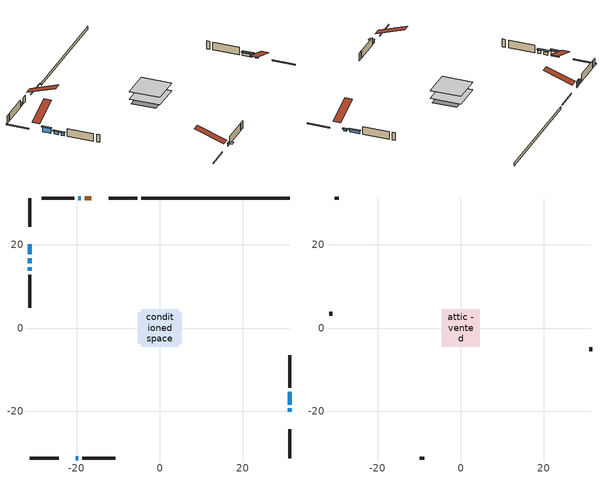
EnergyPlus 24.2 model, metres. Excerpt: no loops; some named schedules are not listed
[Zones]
conditioned space
 floor adiabatic (Floor2 construction): -4.39,-4.39 -4.39,4.39 4.39,4.39 4.39,-4.39 z0.3
 floor adiabatic (AdiabaticFloorConstruction): -4.54,-4.54 -4.54,4.54 4.54,4.54 4.54,-4.54 z0.3
 floor foundation (Slab1 construction): -5.26,-3.66 -5.26,3.66 5.26,3.66 5.26,-3.66 z-0.61
 wall outside (RimJoist1 construction): -5.36,31.24 -12.27,31.24 / -31.24,-31.24 -24.32,-31.24 / -31.24,31.24 -31.24,24.32 / 31.24,-31.24 31.24,-24.32 z0.3:0.6
 wall outside (AdiabaticWallConstruction 1): -16.46,31.24 -18.02,31.24 z0.3:2.33
 wall outside (AdiabaticWallConstruction): -20.14,-31.24 -19.57,-31.24 z0.3:1.06; 31.24,-20.13 31.24,-19.32 z0.3:0.91; 31.24,-18.39 31.24,-15.34 z0.3:1.11; -18.95,31.24 -19.56,31.24 z0.3:1.52; -31.24,20.13 -31.24,17.69 z0.3:1.82; -31.24,16.77 -31.24,15.55 / -31.24,14.62 -31.24,13.7 z0.3:1.22
 wall outside (Wall1 construction): -20.49,31.24 -28.39,31.24 / -18.65,-31.24 -10.75,-31.24 / -31.24,12.77 -31.24,4.87 / 31.24,-14.41 31.24,-6.51 z0.3:2.74
 wall foundation (FoundationWall1 construction): 31.24,31.24 -4.43,31.24 z-0.61:0.3
 window (WindowConstruction 6): -20.13,-31.24 -19.57,-31.24 z0.3:1.06
 window (WindowConstruction): 31.24,-20.13 31.24,-19.32 z0.3:0.91
 window (WindowConstruction 1): 31.24,-18.39 31.24,-15.34 z0.3:1.11
 window (WindowConstruction 2): -18.95,31.24 -19.56,31.24 z0.3:1.52
 window (WindowConstruction 3): -31.24,20.13 -31.24,17.69 z0.3:1.82
 window (WindowConstruction 4): -31.24,16.77 -31.24,15.55 z0.3:1.21
 window (WindowConstruction 5): -31.24,14.62 -31.24,13.7 z0.3:1.21
 door (Door): -16.46,31.24 -18.02,31.24 z0.3:2.33
 ceiling adiabatic (AdiabaticFloorConstruction): 4.54,-4.54 4.54,4.54 -4.54,4.54 -4.54,-4.54 z0.3
attic - vented
 floor to conditioned space (Floor1 construction Reversed): -4.54,-4.54 -4.54,4.54 4.54,4.54 4.54,-4.54 z2.74
 wall outside (Wall2 construction): -29.32,31.24 -30.31,31.24 / -9.82,-31.24 -8.82,-31.24 / -31.24,3.94 -31.24,2.95 / 31.24,-5.58 31.24,-4.59 z0.3:2.74
 roof outside (Roof1 construction): -15.53,31.24,2.74 -15.53,22.39,5.69 -13.2,22.39,5.69 -13.2,31.24,2.74; -21.06,-31.24,2.74 -21.06,-22.39,5.69 -23.39,-22.39,5.69 -23.39,-31.24,2.74; -31.24,21.06,2.74 -22.39,21.06,5.69 -22.39,23.39,5.69 -31.24,23.39,2.74; 31.24,-21.06,2.74 22.39,-21.06,5.69 22.39,-23.39,5.69 31.24,-23.39,2.74
shading: -19.28,-31.24 -20.43,-31.24 -20.43,-32.76 -19.28,-32.76 z1.36; 31.24,-19.02 31.24,-20.43 31.85,-20.43 31.85,-19.02 z1.21; 31.24,-15.04 31.24,-18.69 31.85,-18.69 31.85,-15.04 z1.41; -31.24,17.4 -31.24,20.43 -31.85,20.43 -31.85,17.4 z2.12; -31.24,15.25 -31.24,17.06 -31.85,17.06 -31.85,15.25 z1.51; -31.24,13.4 -31.24,14.92 -31.85,14.92 -31.85,13.4 z1.51
[Building]
Building 1: Terrain=Suburbs
[Site:Location]
Vancouver Intl AP_BC: Latitude {deg}=49.19; Longitude {deg}=-123.18; Time Zone {hr}=-8; Elevation {m}=4; Keep Site Location Information=Yes
[Site:GroundTemperature:Shallow]
8.06451, 6.96315, 6.87495, 7.3976, 9.49575, 11.5841, 13.3946, 14.5416, 14.639, 13.7062, 11.9418, 9.91751
[Site:WaterMainsTemperature]
Calculation Method=Schedule; Temperature Schedule=mains temperature schedule
[Material] Roughness=Rough; Thermal Absorptance=0.9
Name | Thickness {m} | Conductivity {W/m-K} | Density {kg/m3} | Specific Heat {J/kg-K} | Solar Absorptance | Visible Absorptance
asphalt or fiberglass shingles | 0.00635 | 0.162714 | 1121.4 | 1465.45 | 0.4 | 0.4
ceiling loosefill ins | 0.169333 | 0.0480833 | 16.02 | 1046.75 | 0.7 | 0.7
ceiling stud and cavity | 0.1397 | 0.158357 | 65.682 | 1177.47 | 0.7 | 0.7
concrete 4.0 in. | 0.1016 | 1.803125 | 2242.8 | 837.4 | 0.7 | 0.7
concrete 8.0 in. | 0.2032 | 1.803125 | 2242.8 | 837.4 | 0.7 | 0.7
door material | 0.04445 | 0.0451087 | 512.64 | 1214.23 | 0.7 | 0.7
exterior vertical ins | 0.00108814 | 0.029427 | 32.04 | 1214.23 | 0.7 | 0.7
floor covering | 0.0127 | 9.015625 | 54.468 | 1339.84 | 0.6 | 0.6
floor covering 1 | 0.0127 | 0.0433444 | 54.468 | 1339.84 | 0.6 | 0.6
floor rigid ins; wall rigid ins | 0.512978 | 0.029427 | 32.04 | 1214.23 | 0.7 | 0.7
floor stud and cavity | 0.0889 | 0.340671 | 50.32683 | 1063.81 | 0.7 | 0.7
floor stud and cavity 1 | 0.1397 | 1.75129 | 37.0049 | 1207.88 | 0.7 | 0.7
furniture material conditioned space 1 | 0.1524 | 0.115458 | 640.8 | 1214.23 | 0.6 | 0.6
gypsum board | 0.0127 | 0.160291 | 801 | 837.4 | 0.6 | 0.6
osb sheathing 0.5 in. | 0.0127 | 0.115458 | 512.64 | 1214.23 | 0.7 | 0.7
osb sheathing 0.75 in. | 0.01905 | 0.115458 | 512.64 | 1214.23 | 0.7 | 0.7
osb sheathing 2.0 in. | 0.0508 | 0.115458 | 512.64 | 1214.23 | 0.7 | 0.7
rim joist stud and cavity | 0.0508 | 0.0292424 | 125.044 | 1163.47 | 0.6 | 0.6
wall stud and cavity | 0.1397 | 0.0937807 | 139.0536 | 1170.24 | 0.7 | 0.7
wall stud and cavity 1 | 0.0889 | 6.9971 | 50.32683 | 1063.81 | 0.6 | 0.6
wall stud and cavity 2 | 0.0889 | 0.380278 | 52.3479 | 1209.89 | 0.7 | 0.7
wall stud and cavity 3 | 0.0889 | 0.391764 | 83.0341 | 1211.67 | 0.7 | 0.7
wood siding | 0.0254 | 0.102417 | 544.68 | 1172.36 | 0.4 | 0.4
wood siding 1 | 0.00254 | 0.102417 | 544.68 | 1172.36 | 0.4 | 0.4
wood siding 2; wood siding 3; wood siding 4 | 0.0254 | 0.102417 | 544.68 | 1172.36 | 0.7 | 0.7
[WindowMaterial:SimpleGlazingSystem]
Name | U-Factor {W/m2-K} | Solar Heat Gain Coefficient
WindowMaterial | 2.983789 | 0.6
WindowMaterial 1 | 2.93609 | 0.65
WindowMaterial 2 | 2.95767 | 0.63
WindowMaterial 3 | 2.88499 | 0.7
WindowMaterial 4 | 2.95029 | 0.64
WindowMaterial 5 | 3.71852 | 0.63
[Construction]
AdiabaticFloorConstruction: floor stud and cavity 1, floor rigid ins, osb sheathing 0.75 in., floor covering 1
AdiabaticWallConstruction: wood siding 3, wall rigid ins, wall stud and cavity 2, gypsum board
AdiabaticWallConstruction 1: wood siding 4, wall rigid ins, wall stud and cavity 2, gypsum board
Door: door material
Floor1 construction Reversed: gypsum board, ceiling stud and cavity, ceiling loosefill ins
Floor2 construction: floor stud and cavity, floor covering
FoundationWall1 construction: concrete 8.0 in.
furniture construction conditioned space 1: furniture material conditioned space 1
PartitionWallConstruction: gypsum board, wall stud and cavity 3, gypsum board
RimJoist1 construction: wood siding 2, osb sheathing 2.0 in., rim joist stud and cavity
Roof1 construction: asphalt or fiberglass shingles
Slab1 construction: concrete 4.0 in.
Wall1 construction: wood siding, osb sheathing 0.5 in., wall stud and cavity, gypsum board
Wall2 construction: wood siding 1, wall stud and cavity 1
WindowConstruction: WindowMaterial
WindowConstruction 1; WindowConstruction 4: WindowMaterial 1
WindowConstruction 2: WindowMaterial 2
WindowConstruction 3: WindowMaterial 3
WindowConstruction 5: WindowMaterial 4
WindowConstruction 6: WindowMaterial 5
[Zone] Multiplier=1; Part of Total Floor Area=Yes
Name | Volume {m3}
attic - vented | 39.458
conditioned space | 290.2
[Space]
Name | Zone | Volume {m3}
attic - vented 1 | attic - vented | 39.458
conditioned space 1 | conditioned space | 290.2
[ZoneInfiltration:EffectiveLeakageArea]
infil attic - vented 1: Zone or Space=attic - vented 1; Schedule=Always On Discrete; Effective Air Leakage Area {cm2}=3411.72; Stack Coefficient=0.000374564; Wind Coefficient=1.30762e-05
[ZoneMixing]
whole house fan mix: Zone or Space=attic - vented; Schedule=Always On Continuous; Design Flow Rate Calculation Method=Flow/Zone; Design Flow Rate {m3/s}=0; Source Zone or Space=conditioned space
[SurfaceProperty:ExposedFoundationPerimeter]
Slab1: Exposed Perimeter Calculation Method=TotalExposedPerimeter; Total Exposed Perimeter {m}=35.663
[InternalMass] Zone or ZoneList=conditioned space; Space or SpaceList=conditioned space 1
Name | Construction | Surface Area {m2}
furniture mass conditioned space 1 | furniture construction conditioned space 1 | 94.5359
partition wall mass | PartitionWallConstruction | 159.42
[Lights]
interior lighting: Zone or ZoneList or Space or SpaceList=conditioned space 1; Schedule=interior lighting schedule; Design Level Calculation Method=LightingLevel; Lighting Level {W}=343.2; Return Air Fraction=0; Fraction Radiant=0.6; Fraction Visible=0.2; Fraction Replaceable=1
[People]
occupants: Zone or ZoneList or Space or SpaceList=conditioned space 1; Number of People Schedule=occupants schedule; Number of People Calculation Method=People; Number of People=3; Fraction Radiant=0.314171; Sensible Heat Fraction=0.56303; Activity Level Schedule=occupants activity schedule; Carbon Dioxide Generation Rate {m3/s-W}=0; Enable ASHRAE 55 Comfort Warnings=No; Mean Radiant Temperature Calculation Type=EnclosureAveraged
[ElectricEquipment] Zone or ZoneList or Space or SpaceList=conditioned space 1; Design Level Calculation Method=EquipmentLevel
Name | Schedule | Design Level {W} | Fraction Latent | Fraction Radiant | Fraction Lost
clothes dryer | clothes dryer schedule | 140.772 | 0.015 | 0.081 | 0.85
clothes washer | clothes washer schedule | 32.1985 | 0.03 | 0.162 | 0.7
cooking range | cooking range schedule | 215.147 | 0.08 | 0.432 | 0.2
dishwasher | dishwasher schedule | 66.8632 | 0.3 | 0.18 | 0.4
fridge | fridge schedule | 72.9452 | 0 | 0.6 | 0
mech vent bath fan 0 | mech vent bath fan 0 schedule | 50.2 | 0 | 0 | 1
mech vent house fan | mech vent house fan schedule | 0 | 0 | 0 | 1
mech vent house fan cfis | mech vent house fan cfis schedule | 0 | 0 | 0 | 0
misc plug loads | misc plug loads schedule | 494.7 | 0.045 | 0.513 | 0.1
whole house fan | Always On Discrete | 0 | 0 | 0 | 1
[OtherEquipment] Zone or ZoneList or Space or SpaceList=conditioned space 1; Design Level Calculation Method=EquipmentLevel
Name | Fuel Type | Schedule | Design Level {W} | Fraction Latent | Fraction Radiant | Fraction Lost
clothes dryer 1 | Electricity | clothes dryer schedule | 0 | 0.015 | 0.081 | 0.85
cooking range 1 | Electricity | cooking range schedule | 0 | 0.08 | 0.432 | 0.2
general water use latent | None | general water use schedule | 62.594 | 1 | 0 | 0
general water use sensible | None | general water use schedule | -61.6891 | 0 | 0.6 | 0
mech vent house fan latent load | None | Always On Discrete | 0 | 1 | 0 | 0
mech vent house fan sensible load | None | Always On Discrete | 0 | 0 | 0 | 0
water heater energy adjustment1 | Electricity | Always On Discrete | 0.01 | 0 | 0 | 1
[ZoneInfiltration:DesignFlowRate] Zone or ZoneList or Space or SpaceList=conditioned space 1; Schedule=Always On Discrete; Design Flow Rate Calculation Method=Flow/Zone; Design Flow Rate {m3/s}=0
infil flow; natural vent flow; whole house fan flow
[ZoneControl:Thermostat]
conditioned space Thermostat: Zone or ZoneList=conditioned space; Control Type Schedule=conditioned space Thermostat Schedule; Control 1=conditioned space temperature setpoint; Temperature Difference Between Cutout And Setpoint {deltaC}=0
[ZoneHVAC:Baseboard:Convective:Electric]
electric baseboard: Availability Schedule=Always On Discrete; Heating Design Capacity {W}=5291.4; Efficiency=1
[AirLoopHVAC:UnitarySystem]
unit heater unitary system: Control Type=Load; Controlling Zone or Thermostat Location=conditioned space; Dehumidification Control Type=None; Availability Schedule=Always On Discrete; Supply Fan=unit heater supply fan; Fan Placement=BlowThrough; Supply Air Fan Operating Mode Schedule=unit heater auto fan schedule; Heating Coil=unit heater htg coil; DX Heating Coil Sizing Ratio=1; Use DOAS DX Cooling Coil=No; Minimum Supply Air Temperature {C}=2; Latent Load Control=SensibleOnlyLoadControl; Cooling Supply Air Flow Rate Method=None; Heating Supply Air Flow Rate Method=SupplyAirFlowRate; Heating Supply Air Flow Rate {m3/s}=0.00141584; No Load Supply Air Flow Rate Method=SupplyAirFlowRate; No Load Supply Air Flow Rate {m3/s}=0; No Load Supply Air Flow Rate Control Set To Low Speed=Yes; Maximum Supply Air Temperature {C}=48.8889; Maximum Outdoor Dry-Bulb Temperature for Supplemental Heater Operation {C}=21; Ancillary On-Cycle Electric Power {W}=0; Ancillary Off-Cycle Electric Power {W}=0
[Fan:SystemModel]
unit heater supply fan: Availability Schedule=Always On Discrete; Design Maximum Air Flow Rate {m3/s}=0.00141584; Speed Control Method=Discrete; Electric Power Minimum Flow Rate Fraction=0.2; Design Pressure Rise {Pa}=500; Motor Efficiency=1; Motor In Air Stream Fraction=1; Design Electric Power Consumption {W}=Autosize; Design Power Sizing Method=PowerPerFlow; Electric Power Per Unit Flow Rate {W/(m3/s)}=1e-06; Electric Power Per Unit Flow Rate Per Unit Pressure {W/((m3/s)-Pa)}=1.66667; Fan Total Efficiency=0.7; Motor Loss Radiative Fraction=0; Number of Speeds=1; Speed Flow Fraction 1=1; Speed Electric Power Fraction 1=1
[Coil:Heating:Fuel]
unit heater htg coil: Availability Schedule=Always On Discrete; Fuel Type=OtherFuel1; Burner Efficiency=0.3; Nominal Capacity {W}=0.293071; On Cycle Parasitic Electric Load {W}=0; Off Cycle Parasitic Fuel Load {W}=0
[Zone equipment]
conditioned space: electric baseboard, unit heater unitary system
[Foundation:Kiva]
Foundation Kiva 1: Initial Indoor Air Temperature {C}=18; Wall Height Above Grade {m}=0.300015; Wall Depth Below Slab {m}=0.2032; Custom Block Material Name 1=exterior vertical ins; Custom Block Depth 1 {m}=0.910011; Custom Block X Position 1 {m}=0.2032; Custom Block Z Position 1 {m}=0
[Foundation:Kiva:Settings]
Soil Conductivity {W/m-K}=0.849921; Soil Density {kg/m3}=1842.3; Soil Specific Heat {J/kg-K}=418.7; Ground Solar Absorptivity=0.9; Ground Thermal Absorptivity=0.9; Ground Surface Roughness {m}=0.03; Far-Field Width {m}=40; Deep-Ground Boundary Condition=ZeroFlux; Deep-Ground Depth {m}=40; Minimum Cell Dimension {m}=0.2; Maximum Cell Growth Coefficient=3; Simulation Timestep=Timestep
[Exterior:Lights]
exterior lighting: Schedule=exterior lighting schedule; Design Level {W}=75.6
[EnergyManagementSystem:GlobalVariable]
infil_program_Qfan
infil_program_Qinf
natural_vent_program_Qnv
natural_vent_program_Qwhf
[EnergyManagementSystem:Sensor]
Name | Output:Variable or Output:Meter Index Key | Output:Variable or Output:Meter
airflow_gain | infil flow | Infiltration Sensible Heat Gain Energy
airflow_gain_1 | natural vent flow | Infiltration Sensible Heat Gain Energy
airflow_gain_2 | whole house fan flow | Infiltration Sensible Heat Gain Energy
airflow_loss | infil flow | Infiltration Sensible Heat Loss Energy
airflow_loss_1 | natural vent flow | Infiltration Sensible Heat Loss Energy
airflow_loss_2 | whole house fan flow | Infiltration Sensible Heat Loss Energy
clg_load_cond |  | Cooling:EnergyTransfer:Zone:CONDITIONED SPACE
clg_sp_s; clg_sp_s_1 | cooling setpoint | Schedule Value
clothes_dryer_exhaust_0_sch_s | clothes dryer exhaust 0 schedule | Schedule Value
conditioned_space_clg_unmet_s | conditioned space | Zone Cooling Setpoint Not Met Time
conditioned_space_htg_unmet_s | conditioned space | Zone Heating Setpoint Not Met Time
cool_season | cooling season schedule | Schedule Value
fridge_tin_s | conditioned space | Zone Mean Air Temperature
htg_load_cond |  | Heating:EnergyTransfer:Zone:CONDITIONED SPACE
htg_sp_s; htg_sp_s_1 | heating setpoint | Schedule Value
ig_ee_conv | clothes dryer | Electric Equipment Convective Heating Energy
ig_ee_conv_2 | cooking range | Electric Equipment Convective Heating Energy
ig_ee_conv_4 | fridge | Electric Equipment Convective Heating Energy
ig_ee_conv_5 | misc plug loads | Electric Equipment Convective Heating Energy
ig_ee_conv_6 | whole house fan | Electric Equipment Convective Heating Energy
ig_ee_rad | clothes dryer | Electric Equipment Radiant Heating Energy
ig_ee_rad_2 | cooking range | Electric Equipment Radiant Heating Energy
ig_ee_rad_4 | fridge | Electric Equipment Radiant Heating Energy
ig_ee_rad_5 | misc plug loads | Electric Equipment Radiant Heating Energy
ig_ee_rad_6 | whole house fan | Electric Equipment Radiant Heating Energy
ig_lgt_conv | interior lighting | Lights Convective Heating Energy
ig_lgt_rad | interior lighting | Lights Radiant Heating Energy
ig_lgt_vis | interior lighting | Lights Visible Radiation Heating Energy
ig_oe_conv | clothes dryer 1 | Other Equipment Convective Heating Energy
ig_oe_conv_1 | cooking range 1 | Other Equipment Convective Heating Energy
ig_oe_conv_2 | general water use latent | Other Equipment Convective Heating Energy
ig_oe_conv_3 | general water use sensible | Other Equipment Convective Heating Energy
ig_oe_conv_4 | water heater energy adjustment1 | Other Equipment Convective Heating Energy
ig_oe_rad | clothes dryer 1 | Other Equipment Radiant Heating Energy
ig_oe_rad_1 | cooking range 1 | Other Equipment Radiant Heating Energy
ig_oe_rad_2 | general water use latent | Other Equipment Radiant Heating Energy
ig_oe_rad_3 | general water use sensible | Other Equipment Radiant Heating Energy
ig_oe_rad_4 | water heater energy adjustment1 | Other Equipment Radiant Heating Energy
ig_ppl_conv | occupants | People Convective Heating Energy
ig_ppl_rad | occupants | People Radiant Heating Energy
im_conv | furniture mass conditioned space 1 | Surface Inside Face Convection Heat Gain Energy
im_conv_1 | partition wall mass | Surface Inside Face Convection Heat Gain Energy
im_ig | furniture mass conditioned space 1 | Surface Inside Face Internal Gains Radiation Heat Gain Energy
im_ig_1 | partition wall mass | Surface Inside Face Internal Gains Radiation Heat Gain Energy
im_lgt | furniture mass conditioned space 1 | Surface Inside Face Lights Radiation Heat Gain Energy
im_lgt_1 | partition wall mass | Surface Inside Face Lights Radiation Heat Gain Energy
im_sol | furniture mass conditioned space 1 | Surface Inside Face Solar Radiation Heat Gain Energy
im_sol_1 | partition wall mass | Surface Inside Face Solar Radiation Heat Gain Energy
im_surf | furniture mass conditioned space 1 | Surface Inside Face Net Surface Thermal Radiation Heat Gain Energy
im_surf_1 | partition wall mass | Surface Inside Face Net Surface Thermal Radiation Heat Gain Energy
mech_vent_bath_fan_0_sch_s | mech vent bath fan 0 schedule | Schedule Value
mv_conv | mech vent bath fan 0 | Electric Equipment Convective Heating Energy
mv_conv_1 | mech vent house fan | Electric Equipment Convective Heating Energy
mv_conv_2 | mech vent house fan cfis | Electric Equipment Convective Heating Energy
mv_conv_3 | mech vent house fan latent load | Other Equipment Convective Heating Energy
mv_conv_4 | mech vent house fan sensible load | Other Equipment Convective Heating Energy
mv_rad | mech vent bath fan 0 | Electric Equipment Radiant Heating Energy
mv_rad_1 | mech vent house fan | Electric Equipment Radiant Heating Energy
mv_rad_2 | mech vent house fan cfis | Electric Equipment Radiant Heating Energy
mv_rad_3 | mech vent house fan latent load | Other Equipment Radiant Heating Energy
mv_rad_4 | mech vent house fan sensible load | Other Equipment Radiant Heating Energy
natural_vent_s | natural vent schedule | Schedule Value
out_pb_s |  | Site Outdoor Air Barometric Pressure
out_wt_s |  | Site Outdoor Air Humidity Ratio
site_vw_s |  | Site Wind Speed
ss_back_out | Window1 | Surface Window Shortwave from Zone Back Out Window Heat Transfer Rate
ss_back_out_1 | Window2 | Surface Window Shortwave from Zone Back Out Window Heat Transfer Rate
ss_back_out_2 | Window3 | Surface Window Shortwave from Zone Back Out Window Heat Transfer Rate
ss_back_out_3 | Window5 | Surface Window Shortwave from Zone Back Out Window Heat Transfer Rate
ss_back_out_4 | Window6 | Surface Window Shortwave from Zone Back Out Window Heat Transfer Rate
ss_back_out_5 | Window7 | Surface Window Shortwave from Zone Back Out Window Heat Transfer Rate
ss_back_out_6 | Window8 | Surface Window Shortwave from Zone Back Out Window Heat Transfer Rate
ss_conv | Door1 | Surface Inside Face Convection Heat Gain Energy
ss_conv_1 | Window1 | Surface Inside Face Convection Heat Gain Energy
ss_conv_2 | Window2 | Surface Inside Face Convection Heat Gain Energy
ss_conv_3 | Window3 | Surface Inside Face Convection Heat Gain Energy
ss_conv_4 | Window5 | Surface Inside Face Convection Heat Gain Energy
ss_conv_5 | Window6 | Surface Inside Face Convection Heat Gain Energy
ss_conv_6 | Window7 | Surface Inside Face Convection Heat Gain Energy
ss_conv_7 | Window8 | Surface Inside Face Convection Heat Gain Energy
ss_ig | Door1 | Surface Inside Face Internal Gains Radiation Heat Gain Energy
ss_ig_1 | Window1 | Surface Inside Face Internal Gains Radiation Heat Gain Energy
ss_ig_2 | Window2 | Surface Inside Face Internal Gains Radiation Heat Gain Energy
ss_ig_3 | Window3 | Surface Inside Face Internal Gains Radiation Heat Gain Energy
ss_ig_4 | Window5 | Surface Inside Face Internal Gains Radiation Heat Gain Energy
ss_ig_5 | Window6 | Surface Inside Face Internal Gains Radiation Heat Gain Energy
ss_ig_6 | Window7 | Surface Inside Face Internal Gains Radiation Heat Gain Energy
ss_ig_7 | Window8 | Surface Inside Face Internal Gains Radiation Heat Gain Energy
ss_lgt | Door1 | Surface Inside Face Lights Radiation Heat Gain Energy
ss_sol | Door1 | Surface Inside Face Solar Radiation Heat Gain Energy
ss_surf | Door1 | Surface Inside Face Net Surface Thermal Radiation Heat Gain Energy
ss_surf_1 | Window1 | Surface Inside Face Net Surface Thermal Radiation Heat Gain Energy
ss_surf_2 | Window2 | Surface Inside Face Net Surface Thermal Radiation Heat Gain Energy
ss_surf_3 | Window3 | Surface Inside Face Net Surface Thermal Radiation Heat Gain Energy
ss_surf_4 | Window5 | Surface Inside Face Net Surface Thermal Radiation Heat Gain Energy
ss_surf_5 | Window6 | Surface Inside Face Net Surface Thermal Radiation Heat Gain Energy
ss_surf_6 | Window7 | Surface Inside Face Net Surface Thermal Radiation Heat Gain Energy
ss_surf_7 | Window8 | Surface Inside Face Net Surface Thermal Radiation Heat Gain Energy
ss_trans_in | Window1 | Surface Window Transmitted Solar Radiation Rate
ss_trans_in_1 | Window2 | Surface Window Transmitted Solar Radiation Rate
ss_trans_in_2 | Window3 | Surface Window Transmitted Solar Radiation Rate
ss_trans_in_3 | Window5 | Surface Window Transmitted Solar Radiation Rate
ss_trans_in_4 | Window6 | Surface Window Transmitted Solar Radiation Rate
ss_trans_in_5 | Window7 | Surface Window Transmitted Solar Radiation Rate
ss_trans_in_6 | Window8 | Surface Window Transmitted Solar Radiation Rate
ss_trans_out | Window1 | Surface Inside Face Initial Transmitted Diffuse Transmitted Out Window Solar Radiation Rate
ss_trans_out_1 | Window2 | Surface Inside Face Initial Transmitted Diffuse Transmitted Out Window Solar Radiation Rate
ss_trans_out_2 | Window3 | Surface Inside Face Initial Transmitted Diffuse Transmitted Out Window Solar Radiation Rate
ss_trans_out_3 | Window5 | Surface Inside Face Initial Transmitted Diffuse Transmitted Out Window Solar Radiation Rate
ss_trans_out_4 | Window6 | Surface Inside Face Initial Transmitted Diffuse Transmitted Out Window Solar Radiation Rate
ss_trans_out_5 | Window7 | Surface Inside Face Initial Transmitted Diffuse Transmitted Out Window Solar Radiation Rate
ss_trans_out_6 | Window8 | Surface Inside Face Initial Transmitted Diffuse Transmitted Out Window Solar Radiation Rate
s_conv | Floor1 | Surface Inside Face Convection Heat Gain Energy
s_conv_1 | Floor2 | Surface Inside Face Convection Heat Gain Energy
s_conv_10 | Wall1:0 | Surface Inside Face Convection Heat Gain Energy
s_conv_11 | Wall1:180 | Surface Inside Face Convection Heat Gain Energy
s_conv_12 | Wall1:270 | Surface Inside Face Convection Heat Gain Energy
s_conv_13 | Wall1:90 | Surface Inside Face Convection Heat Gain Energy
s_conv_2 | FoundationWall1 | Surface Inside Face Convection Heat Gain Energy
s_conv_3 | inferred conditioned ceiling | Surface Inside Face Convection Heat Gain Energy
s_conv_4 | inferred conditioned floor | Surface Inside Face Convection Heat Gain Energy
s_conv_5 | RimJoist1:0 | Surface Inside Face Convection Heat Gain Energy
s_conv_6 | RimJoist1:180 | Surface Inside Face Convection Heat Gain Energy
s_conv_7 | RimJoist1:270 | Surface Inside Face Convection Heat Gain Energy
s_conv_8 | RimJoist1:90 | Surface Inside Face Convection Heat Gain Energy
s_conv_9 | Slab1 | Surface Inside Face Convection Heat Gain Energy
s_ig | Floor1 | Surface Inside Face Internal Gains Radiation Heat Gain Energy
s_ig_1 | Floor2 | Surface Inside Face Internal Gains Radiation Heat Gain Energy
s_ig_10 | Wall1:0 | Surface Inside Face Internal Gains Radiation Heat Gain Energy
s_ig_11 | Wall1:180 | Surface Inside Face Internal Gains Radiation Heat Gain Energy
s_ig_12 | Wall1:270 | Surface Inside Face Internal Gains Radiation Heat Gain Energy
s_ig_13 | Wall1:90 | Surface Inside Face Internal Gains Radiation Heat Gain Energy
s_ig_2 | FoundationWall1 | Surface Inside Face Internal Gains Radiation Heat Gain Energy
s_ig_3 | inferred conditioned ceiling | Surface Inside Face Internal Gains Radiation Heat Gain Energy
s_ig_4 | inferred conditioned floor | Surface Inside Face Internal Gains Radiation Heat Gain Energy
s_ig_5 | RimJoist1:0 | Surface Inside Face Internal Gains Radiation Heat Gain Energy
s_ig_6 | RimJoist1:180 | Surface Inside Face Internal Gains Radiation Heat Gain Energy
s_ig_7 | RimJoist1:270 | Surface Inside Face Internal Gains Radiation Heat Gain Energy
s_ig_8 | RimJoist1:90 | Surface Inside Face Internal Gains Radiation Heat Gain Energy
s_ig_9 | Slab1 | Surface Inside Face Internal Gains Radiation Heat Gain Energy
s_lgt | Floor1 | Surface Inside Face Lights Radiation Heat Gain Energy
s_lgt_1 | Floor2 | Surface Inside Face Lights Radiation Heat Gain Energy
s_lgt_10 | Wall1:0 | Surface Inside Face Lights Radiation Heat Gain Energy
s_lgt_11 | Wall1:180 | Surface Inside Face Lights Radiation Heat Gain Energy
s_lgt_12 | Wall1:270 | Surface Inside Face Lights Radiation Heat Gain Energy
s_lgt_13 | Wall1:90 | Surface Inside Face Lights Radiation Heat Gain Energy
s_lgt_2 | FoundationWall1 | Surface Inside Face Lights Radiation Heat Gain Energy
s_lgt_3 | inferred conditioned ceiling | Surface Inside Face Lights Radiation Heat Gain Energy
s_lgt_4 | inferred conditioned floor | Surface Inside Face Lights Radiation Heat Gain Energy
s_lgt_5 | RimJoist1:0 | Surface Inside Face Lights Radiation Heat Gain Energy
s_lgt_6 | RimJoist1:180 | Surface Inside Face Lights Radiation Heat Gain Energy
s_lgt_7 | RimJoist1:270 | Surface Inside Face Lights Radiation Heat Gain Energy
s_lgt_8 | RimJoist1:90 | Surface Inside Face Lights Radiation Heat Gain Energy
